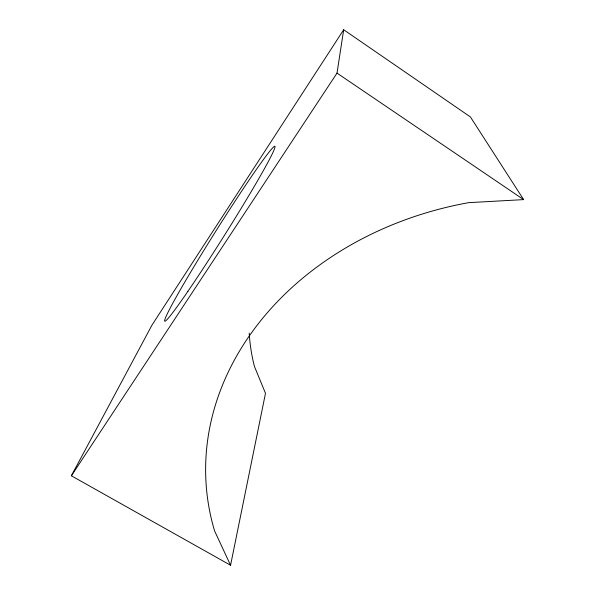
<?xml version="1.0" encoding="UTF-8"?>
<svg xmlns="http://www.w3.org/2000/svg" width="595" height="595" viewBox="0 0 595 595"><rect width="100%" height="100%" fill="white"/><g stroke="black" fill="none" stroke-linecap="round" stroke-linejoin="round"><path stroke-width="0.89" d="M230.562 565.25L71.37 475.792L337.015 73.103L343.687 29.75L470.385 116.917L523.63 199.615L468.674 202.657A317.328 259.978 -6.8 0 0 214.602 530.971L230.562 565.25L265.489 393.295L254.422 366.408A223.408 198.209 -10.8 0 1 249.208 333.066M71.37 475.792L152.023 325.026L343.687 29.75M337.015 73.103L523.63 199.615M187.946 291.267A103.262 4.76 -57.8 0 0 274.845 147.716A103.262 4.76 -57.8 0 0 197.168 261.331A103.262 4.76 -57.8 0 0 187.946 291.267"/></g></svg>
